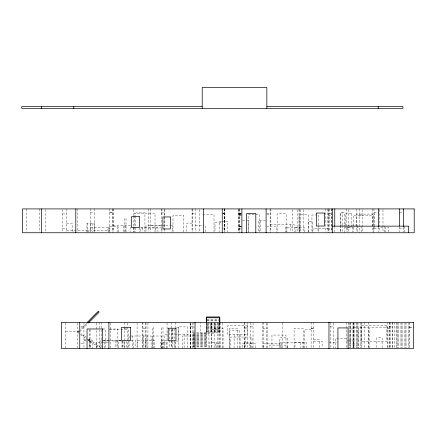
<?xml version="1.0" encoding="UTF-8"?>
<svg xmlns="http://www.w3.org/2000/svg" width="436" height="436" viewBox="0 0 436 436"><rect width="100%" height="100%" fill="white"/><g stroke="black" fill="none" stroke-linecap="round" stroke-linejoin="round"><path stroke-width="0.33" stroke-dasharray="2.18 1.64" d="M206.31 332.744L206.31 323.207M219.76 323.207L219.76 332.744L192.859 332.744M79.69 331.682L88.334 323.043M90.394 212.158L94.421 212.158M373.946 212.763L378.361 212.763M399.48 212.675L402.831 212.675M109.807 212.784L112.979 212.784M109.807 212.888L112.575 212.888M161.407 212.937L164.285 212.937M222.954 213.079L224.878 213.079M222.665 213.166L224.704 213.166M238.923 213.302L241.871 213.302M222.851 213.346L224.436 213.346M266.767 213.362L270.124 213.362M328.695 213.449L331.382 213.449M239.059 213.558L241.669 213.558M192.162 213.607L195.323 213.607M239.228 213.662L242.258 213.662M222.867 213.689L224.513 213.689M222.954 213.814L224.878 213.814M238.923 213.814L241.871 213.814L238.803 213.874M62.571 213.945L66.599 213.945M239.059 213.967L241.669 213.967M238.803 214.245L241.866 214.245M202.767 214.556L214.016 214.556L214.016 232.077M266.767 214.686L270.124 214.686M239.228 214.959L242.258 214.959M359.411 215.073L362.142 215.073M328.39 215.362L331.289 215.362M239.092 215.477L241.866 215.477M242.53 220.834L248.542 220.834L248.542 232.088M265.508 220.834L258.177 220.834L258.177 232.088M221.243 221.188L219.275 221.188L219.275 232.072M221.897 221.188L227.799 221.188L227.799 232.072M220.992 222.834L214.997 222.834L214.997 232.094M192.162 223.118L186.853 223.118L186.853 232.11M66.599 223.368L72.163 223.368L72.163 232.083M270.124 224.567L294.289 224.567L294.289 232.121M357.422 225.074L340.511 225.074L340.511 212.773L344.391 212.773L344.391 226.093M112.979 225.565L130.609 225.565L130.609 232.099M161.407 225.565L145.984 225.565L145.984 232.099M150.529 225.685L170.547 225.685M171.217 225.685L172.552 225.685L172.552 232.11M195.323 225.832L203.841 225.832M270.124 226.115L276.337 226.115L276.337 232.088M239.059 226.366L241.669 226.366M239.228 226.48L242.258 226.48M239.092 226.535L241.866 226.535M266.767 226.633L270.124 226.633M238.923 226.682L241.871 226.682M90.394 227.243L94.421 227.243M94.421 227.412L107.992 227.412L107.992 232.083M161.952 227.527L139.149 227.527L139.149 232.099M346.516 227.521L348.822 227.521L348.822 232.099M382.982 227.521L379.68 227.521L379.68 232.099M222.954 228.066L224.878 228.066M62.571 228.268L66.599 228.268M399.48 228.251L403.502 228.251M328.39 228.35L313.048 228.35L313.048 232.126M373.946 228.339L378.361 228.339M238.803 228.911L241.866 228.911M66.599 230.306L109.807 230.306M206.98 319.332L219.085 319.332M206.98 320.122L219.76 320.122M206.98 320.912L219.76 320.912M219.76 323.278L206.31 323.278L206.31 348.517M348.702 323.632L361.335 323.632M396.656 323.632L409.29 323.632M206.31 324.068L219.76 324.068M206.31 324.853L219.76 324.853M348.702 324.94L361.335 324.94M396.656 324.94L409.29 324.94M206.31 325.643L219.76 325.643M348.702 326.253L361.335 326.253M396.656 326.253L409.29 326.253M190.554 326.341L193.922 326.341M250.406 326.324L253.033 326.324M206.31 326.433L219.76 326.433M330.275 326.559L333.175 326.559M80.954 326.64L83.957 326.64M389.228 326.847L392.553 326.847M409.311 327.06L413.513 327.06M244.563 327.174L247.757 327.174M206.31 327.223L219.76 327.223M348.702 327.561L361.335 327.561M396.656 327.561L409.29 327.561M176.629 327.698L178.509 327.698L178.509 341.094L176.629 341.094M353.547 327.692L356.964 327.692M409.311 327.774L413.513 327.774M206.31 328.008L219.76 328.008M244.389 328.145L247.757 328.145M124.325 328.237L127.694 328.237M262.924 328.281L267.132 328.281M311.124 328.395L313.473 328.395M387.506 328.472L390.716 328.472M142.948 328.733L145.842 328.733M311.124 328.739L313.473 328.739M206.31 328.798L219.76 328.798M348.702 328.869L361.335 328.869M396.656 328.869L409.29 328.869M102.907 328.978L105.665 328.978L105.697 347.852M350.511 328.995L353.405 328.995M109.54 329.038L117.867 329.038L117.867 347.846M109.338 329.611L128.244 329.611L128.244 347.841M206.31 329.589L219.76 329.589M211.814 329.692L218.954 329.692L218.954 347.846M311.124 329.692L304.459 329.692L304.459 347.846M348.702 330.183L361.335 330.183M396.656 330.183L409.29 330.183M206.31 330.379L219.76 330.379M206.31 331.164L219.76 331.164M348.702 331.491L361.335 331.491M396.656 331.491L409.29 331.491M77.668 331.583L78.725 331.583L78.725 330.521M65.58 331.807L78.856 331.807L78.856 332.646M206.31 331.954L219.76 331.954M78.725 332.646L77.668 332.646L79.875 334.194M348.702 332.799L361.335 332.799M396.656 332.799L409.29 332.799M192.859 333.529L206.31 333.529M348.702 334.112L361.335 334.112M396.656 334.112L409.29 334.112M167.064 334.134L164.873 334.134L164.873 347.863M174.95 334.134L190.826 334.134M192.859 334.319L206.31 334.319M192.859 335.11L206.31 335.11M348.702 335.42L361.335 335.42M396.656 335.42L409.29 335.42M192.859 335.9L206.31 335.9M190.826 336.003L182.177 336.003L182.177 348.517M192.859 336.685L206.31 336.685M348.702 336.728L361.335 336.728M396.656 336.728L409.29 336.728M192.859 337.475L206.31 337.475M348.702 338.042L361.335 338.042M396.656 338.042L409.29 338.042M346.288 338.145L335.638 338.145L335.638 347.868M192.859 338.265L206.31 338.265M192.859 339.055L206.31 339.055M348.702 339.35L361.335 339.35M396.656 339.35L409.29 339.35M313.473 339.595L319.212 339.595L319.212 347.879M192.859 339.84L206.31 339.84M83.957 339.982L87.314 339.976M87.745 339.982L92.16 339.982L92.16 348.517M83.957 340.113L87.255 340.113M87.914 340.113L90.552 340.113L90.552 348.517M103.784 340.445L108.166 340.445M103.207 340.532L120.799 340.532M131.116 340.532L133.144 340.532L133.144 348.517M192.859 340.63L206.31 340.63M121.028 340.658L118.39 340.658L118.39 348.517M167.113 340.663L161.92 340.663L161.92 348.517M348.702 340.658L361.335 340.658M396.656 340.658L409.29 340.658M101.692 340.925L100.362 340.925L100.362 348.517L87.62 339.611M102.34 340.925L107.681 340.925M108.346 340.925L121.083 340.925M346.288 340.985L348.162 340.985M348.784 340.985L353.16 340.985L353.16 347.89M313.473 341.246L322.139 341.246L322.139 347.857M192.859 341.421L206.31 341.421M348.702 341.971L361.335 341.971M396.656 341.971L409.29 341.971M108.052 342.162L96.787 342.162L96.787 348.517M192.859 342.206L206.31 342.206M329.082 342.5L337.344 342.5M192.859 342.996L206.31 342.996M348.702 343.279L361.335 343.279M396.656 343.279L409.29 343.279M80.954 343.748L83.957 343.748M192.859 343.786L206.31 343.786M96.759 344.342L95.566 344.342L95.566 343.503L94.372 343.503L94.372 342.669L93.179 342.669L93.179 341.835L91.985 341.835L91.985 341.001L90.792 341.001L90.792 340.162L89.598 340.162L89.598 339.328L88.404 339.328L88.404 338.494M192.859 344.576L206.31 344.576M348.702 344.587L361.335 344.587M396.656 344.587L409.29 344.587M96.759 345.176L97.953 345.176L97.953 346.01L99.146 346.01L99.146 346.849L100.34 346.849L100.34 347.683L101.528 347.683M192.859 345.361L206.31 345.361M348.702 345.901L361.335 345.901M396.656 345.901L409.29 345.901M192.859 346.151L206.31 346.151M192.859 346.942L206.31 346.942M348.702 347.209L361.335 347.209M396.656 347.209L409.29 347.209M80.431 334.581L87.064 339.224M409.311 322.324L409.29 348.517M404.608 226.148L404.608 232.094M403.502 227.303L403.502 232.094M399.48 226.622L399.48 232.094M396.656 322.324L396.656 348.517M394.378 322.324L394.378 347.846M392.553 322.324L392.553 348.517M392.411 322.324L392.411 347.846M390.716 322.324L390.716 347.852M389.441 322.324L389.441 347.846M389.228 322.324L389.228 348.517M388.481 232.132L388.481 227.156L385.588 227.156L385.588 232.132M387.947 347.835L387.947 327.425L369.859 327.425L369.859 348.517M387.506 322.324L387.506 347.852M384.579 225.99L384.579 232.077M382.982 209.58L382.982 232.099M382.116 347.846L382.116 337.775L376.764 337.775L376.764 347.846M379.68 209.58L379.68 226.197M378.361 226.982L378.361 232.072M374.333 212.763L374.333 224.954M374.333 225.63L374.333 228.339M373.946 208.915L373.946 232.072M373.249 232.753L373.249 215.27L353.334 215.27L353.334 232.083M372.72 208.915L372.72 232.072M372.431 226.366L372.431 214.076L356.861 214.076L356.861 225.074M368.491 347.846L368.491 327.659L358.746 327.659L358.746 348.517M368.431 322.324L368.431 347.846M364.338 322.324L364.338 347.846M362.142 209.596L362.142 232.072M361.335 322.324L361.335 348.517M361.188 232.11L361.188 226.976L347.705 226.976L347.705 232.11M359.411 208.915L359.411 232.753M357.422 225.712L357.422 232.115M356.964 322.324L356.964 348.517M356.299 208.915L356.299 232.072M353.547 322.994L353.547 348.517M353.405 322.324L353.405 348.517M352.62 226.976L352.62 232.11M350.511 322.324L350.511 347.846M348.822 209.58L348.822 226.197M348.702 322.324L348.702 327.022M346.516 208.915L346.516 232.099M346.288 322.324L346.288 348.517M344.391 226.758L344.391 232.753M342.68 224.802L342.68 212.877L340.44 212.877L340.44 232.753M342.68 225.466L342.68 232.088M340.511 225.428L340.511 232.115M334.761 226.148L334.761 232.094M333.175 322.994L333.175 347.852M331.382 208.915L331.382 232.088M331.289 208.915L331.289 232.083M330.275 322.324L330.275 347.852M329.611 208.915L329.611 232.072M328.695 208.915L328.695 232.753M328.39 209.596L328.39 232.753M327.812 208.915L327.812 232.072M325.583 208.915L325.583 232.072M318.711 224.856L318.711 214.986L311.942 214.986L311.942 232.094M318.711 225.516L318.711 232.094M318.018 228.35L318.018 232.126M313.473 322.324L313.473 348.517M312.258 232.094L312.258 221.537L308.187 221.537L308.187 232.094M311.124 322.324L311.124 348.517M308.257 232.077L308.257 214.512L299.897 214.512L299.897 232.753M306.612 347.857L306.612 342.592L294.981 342.592L294.981 348.517M304.383 232.094L304.383 227.483L295.897 227.483L295.897 232.094M303.461 209.596L303.461 232.072M303.167 347.846L303.167 328.39L294.087 328.39L294.087 348.517M302.955 347.873L302.955 342.734L279.383 342.734L279.383 347.873M300.775 209.596L300.775 232.072M300.486 342.734L300.486 347.873M299.63 232.143L299.63 227.265L285.209 227.265L285.209 232.143M299.254 209.596L299.254 232.077M298.992 208.915L298.992 232.072M297.145 209.738L297.145 232.077M292.638 209.596L292.638 232.072M290.398 224.567L290.398 232.121M287.433 347.852L287.433 337.867L279.765 337.867L279.765 347.852M287.182 347.95L287.182 345.094L269.802 345.094L269.802 347.95M286.915 227.265L286.915 232.143M286.13 232.077L286.13 213.765L277.149 213.765L277.149 232.753M286 347.846L286 335.05L271.955 335.05L271.955 347.846M282.294 322.994L282.294 347.846M281.852 342.734L281.852 347.873M280.288 347.906L280.288 343.639L263.546 343.639L263.546 347.906M270.789 208.915L270.789 232.072M270.124 208.915L270.124 232.753M267.132 322.994L267.132 347.846M266.451 322.994L266.451 347.846M263.072 322.324L263.072 347.846M262.924 322.324L262.924 347.846M260.472 220.834L260.472 232.088M259.665 232.077L259.665 214.545L248.411 214.545L248.411 232.753M255.425 347.906L255.425 343.639L242.133 343.639L242.133 347.906M253.033 322.994L253.033 348.517M252.008 347.846L252.008 337.05L230.862 337.05L230.862 347.846M250.978 347.895L250.978 342.892L244.182 342.892L244.182 347.895M250.406 322.324L250.406 347.846M249.855 343.639L249.855 347.906M247.757 322.324L247.757 348.517M245.779 337.05L245.779 347.846M244.563 322.324L244.563 348.517M244.389 322.324L244.389 348.517M240.1 334.701L240.1 347.863M239.642 347.846L239.642 330.357L229.783 330.357L229.783 348.517M239.228 208.915L239.228 232.753M239.092 208.915L239.092 232.088M238.923 209.596L238.923 232.083M238.803 208.915L238.803 232.753M237.14 347.841L237.14 328.172L229.45 328.172L229.45 348.517M234.11 334.701L234.11 347.863M224.878 208.915L224.878 232.077M224.753 208.915L224.704 232.077M224.513 208.915L224.513 232.072M224.436 208.915L224.436 232.083M223.069 347.841L223.069 328.166L214.441 328.166L214.441 348.517M222.562 322.994L222.562 347.846M220.42 322.324L220.42 347.846M219.76 322.324L219.76 347.863M219.063 347.857L219.063 343.911L215.319 343.911L215.319 347.857M217.842 322.324L217.842 347.846M216.654 347.873L216.654 342.734L209.356 342.734L209.356 347.873M214.131 322.324L214.131 333.251L200.467 333.251L200.467 322.324M211.814 322.324L211.814 347.846M211.242 322.324L211.242 348.517M208.904 322.324L208.904 347.857M205.149 225.832L205.149 232.126M199.35 209.596L199.35 232.072M195.323 208.915L195.323 232.126M193.922 322.324L193.922 348.517M192.859 322.972L192.859 348.517M192.162 208.915L192.162 232.11M192.058 208.915L192.058 232.072M190.826 322.978L190.826 348.517M190.554 348.517L190.554 322.324L190.521 347.846M187.518 347.841L187.518 326.886L178.199 326.886L178.199 347.841M184.117 334.134L184.117 348.517M183.72 232.083L183.72 215.384L172.983 215.384L172.983 232.753M175.223 322.324L175.223 327.698M175.223 341.802L175.223 347.846M174.95 341.982L174.95 348.517M174.133 328.957L174.133 347.846M172.874 329.038L172.874 341.094M172.236 328.957L172.236 341.099M172.236 341.77L172.236 348.517M171.653 322.324L171.653 339.982M171.653 340.456L171.653 347.863M171.588 328.967L171.588 347.846M169.795 328.967L169.795 347.846M167.064 322.978L167.064 348.517M166.737 348.517L166.737 342.26L160.486 342.26L160.486 348.517M164.285 208.915L164.285 232.094M164.149 209.596L164.149 232.072M163.98 342.26L163.98 348.517M162.999 348.517L162.999 327.621L161.266 327.621L161.266 347.846M162.192 342.26L162.192 348.517M161.952 208.915L161.952 216.409M161.952 229.347L161.952 232.099M161.407 208.915L161.407 232.753M161.304 348.517L161.304 336.003L152.856 336.003L152.856 348.517M157.957 232.077L157.957 228.012L140.288 228.012L140.288 232.077M155.614 228.012L155.614 232.077M155.02 232.077L155.02 213.144L134.283 213.144L134.283 232.077M154.791 348.517L154.791 340.663L135.133 340.663L135.133 347.863M153.554 348.517L153.554 327.621L152.278 327.621L152.278 348.517M151.107 348.517L151.107 336.003L129.094 336.003L129.094 339.295M150.529 208.915L150.529 232.11M148.202 208.915L148.202 232.072M147.929 322.994L147.929 348.517M146.987 336.003L146.987 347.857M146 322.324L146 347.846M145.782 322.994L145.782 347.857M145.657 340.663L145.657 348.517M144.932 232.094L144.932 212.899L135.716 212.899L135.716 215.548M143.738 336.003L143.738 347.857M142.948 322.324L142.948 348.517M142.626 228.012L142.626 232.077M142.419 322.324L142.419 347.846M137.394 340.663L137.394 348.517M137.084 322.994L137.084 347.846M135.716 216.212L135.716 232.094M133.421 209.596L133.421 215.727M133.421 216.409L133.421 226.622M133.421 227.303L133.421 232.072M133.165 227.527L133.165 232.099M132.342 336.003L132.342 348.517M129.094 339.955L129.094 347.857M127.694 322.994L127.694 326.351M127.694 327.022L127.694 348.517M126.636 341.197L126.636 347.852M126.015 232.099L126.015 218.431L124.451 218.431L124.451 232.099M125.29 225.565L125.29 232.099M124.86 341.197L124.86 347.852M124.325 322.324L124.325 326.351M124.325 327.022L124.325 348.517M123.203 225.565L123.203 232.753M122.99 341.197L122.99 347.852M122.434 340.925L122.434 348.517M121.987 341.197L121.987 348.517M118.145 232.077L118.145 226.682L108.695 226.682L108.695 232.077M117.442 226.682L117.442 232.077M117.001 340.925L117.001 348.517M115.126 340.532L115.126 348.517M113.186 208.915L113.186 232.072M112.979 208.915L112.979 232.753M112.575 208.915L112.575 232.088M110.69 322.994L110.69 347.846M109.807 208.915L109.807 232.753M109.398 226.682L109.398 232.077M104.335 342.162L104.335 347.884M101.528 322.324L101.528 347.846M99.304 322.324L99.304 347.846M96.187 322.994L96.187 347.846M94.421 208.915L94.421 232.083L94.432 223.368L86.938 223.368L86.938 232.083M92.863 223.368L92.863 232.083M90.89 223.368L90.89 232.143M90.394 208.915L90.394 232.072M90.072 329.649L90.072 347.846M89.761 329.649L89.761 347.846M89.326 339.976L89.326 348.517M88.377 230.306L88.377 232.143M87.658 223.368L87.658 232.143M86.159 323.092L86.159 324.155L85.102 324.155L85.102 325.218L84.039 325.218L84.039 326.275L82.976 326.275L82.976 327.338L81.914 327.338L81.914 328.401L80.851 328.401L80.851 329.458M86.017 337.655L86.017 336.821L84.824 336.821L84.824 335.987L83.63 335.987L83.63 335.148L82.437 335.148L82.437 334.314L81.243 334.314L81.243 333.48M83.957 322.324L83.957 347.873M77.668 323L77.668 347.852M77.45 208.915L77.45 232.072M66.599 208.915L66.599 232.083M65.58 323L65.58 347.852M62.571 209.596L62.571 232.072M45.562 209.596L45.562 232.072M39.267 208.915L39.267 232.072M26.542 208.915L26.542 232.072M351.269 213.117L345.481 213.117L345.481 227.723L351.269 227.723L351.269 213.117M247.812 325.763L227.543 325.763L227.543 334.701L247.812 334.701L247.812 325.763M386.661 325.828L361.264 325.828L361.264 341.524L386.661 341.524L386.661 325.828"/><path stroke-width="0.65" d="M88.819 322.564L98.907 312.481L98.907 311.424L97.844 311.424L97.844 312.481L96.781 312.481L96.781 313.544L95.718 313.544L95.718 314.607L94.656 314.607L94.656 315.664L93.593 315.664L93.593 316.727L92.536 316.727L92.536 317.79L91.473 317.79L91.473 318.852L90.41 318.852L90.41 319.91L89.347 319.91L89.347 320.972L88.285 320.972L88.285 322.035L87.222 322.035M202.211 106.537L21.8 106.537L21.8 108.433L402.918 108.433L402.918 106.537L266.843 106.537M332.57 226.148L408.63 226.148L408.63 232.753M102.907 328.978L87.047 328.978L87.047 348.517M403.502 208.915L403.502 226.622M399.48 208.915L399.48 226.148M378.361 208.915L378.361 226.622M378.252 106.537L378.252 108.433M348.07 348.517L348.07 327.927L337.938 327.927L337.938 348.517M334.761 208.915L334.761 226.148M332.57 208.915L332.57 232.753M328.973 322.324L328.973 348.517M266.843 108.433L266.843 87.483L202.211 87.483L202.211 108.433M266.096 208.915L266.096 232.753M255.807 232.753L255.807 213.466L246.678 213.466L246.678 232.753M241.871 208.915L241.871 232.753M222.24 208.915L222.24 232.753M203.378 208.915L203.378 232.753M195.034 322.324L195.034 348.517M108.907 322.324L108.907 348.517M102.64 328.978L102.64 348.517M79.755 322.324L79.755 348.517M75.799 208.915L75.799 232.753M73.798 106.537L73.798 108.433M41.54 208.915L41.54 232.753M41.333 106.537L41.333 108.433M206.31 317.757L206.31 322.526L206.31 316.967L219.76 316.967L219.76 322.487L219.76 317.757L206.31 317.757M414.2 208.915L22.514 208.915L22.514 232.753L414.2 232.753L414.2 208.915M324.466 213.03L316.432 213.03L316.432 226.033L324.466 226.033L324.466 213.03M139.346 216.594L131.579 216.594L131.579 227.608L139.346 227.608L139.346 216.594M170.329 216.948L162.9 216.948L162.9 228.965L170.329 228.965L170.329 216.948M413.513 322.324L61.372 322.324L61.372 348.517L413.513 348.517L413.513 322.324M130.587 327.316L121.54 327.316L121.54 340.516L130.587 340.516L130.587 327.316M175.959 328.237L168.209 328.237L168.209 340.783L175.959 340.783L175.959 328.237"/></g></svg>
